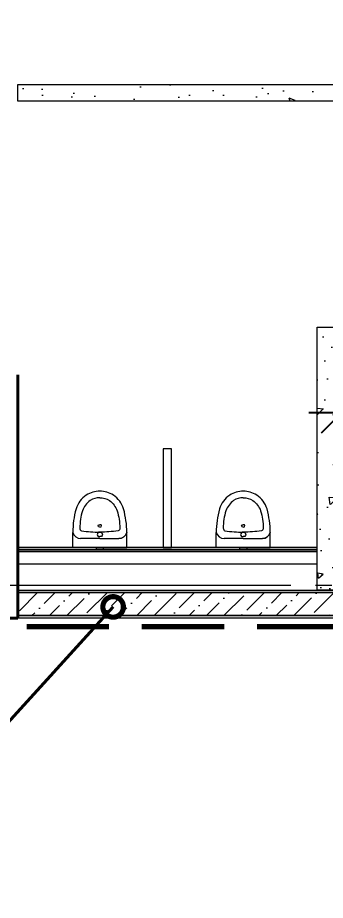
# Model space of a CAD drawing. Header units: millimetres. Extents: x -85420 to 1195317, y -69347 to 470418.
# Drawn here: x 484146 to 486016, y 16659 to 22028 of the extents above; entities that cross this region are included whole.
import ezdxf
from ezdxf import colors
from ezdxf.entities.mleader import LeaderData, LeaderLine
from ezdxf.math import Vec2, Vec3

# ---------------------------------------------------------------- set-up
doc = ezdxf.new("R2010")
doc.units = ezdxf.units.MM
for name, pattern in [('GOST2.303 6', [12, 8, -1.5, 1, -1.5]), ('ГОСТ 2.303 4', [7, 5, -2, 0]), ('ГОСТ 2.303 5', [24, 20, -1.5, 1, -1.5]), ('осевая', [50.800000000000004, 31.75, -6.35, 6.35, -6.35])]:
    doc.linetypes.add(name, pattern=pattern)
for name, color, linetype, lineweight in [('!М_Перегородки_пеноблок', 7, 'Continuous', 20), ('+АР_Осевые линии', 252, 'GOST2.303 6', 9), ('+АР_Сантехника', 130, 'Continuous', 9), ('+АР_Стены внутренние', 250, 'Continuous', 18), ('АР_Отметки', 7, 'Continuous', 5), ('СПДС_+АР_Стены', 250, 'Continuous', 20), ('СПДС_РАЗМЕРЫ', 252, 'Continuous', 0), ('стены', 7, 'Continuous', 40), ('ТОНКАЯ', 253, 'Continuous', 0)]:
    doc.layers.add(name, color=color, linetype=linetype, lineweight=lineweight)
doc.layers.add('ОСИ', color=7, linetype='осевая', lineweight=13, true_color=0x999999)
doc.layers.add('ПБ_граница', color=7, linetype='ГОСТ 2.303 4', lineweight=40, true_color=0xdb0000)
doc.styles.add('ISOCPEUR', font='', dxfattribs={"height": 250})
doc.styles.add('ГОСТ 2.304', font='CS_Gost2304.shx', dxfattribs={"oblique": 10})
doc.styles.get('ISOCPEUR').set_extended_font_data('ISOCPEUR', italic=True)
doc.dimstyles.new('СПДС', dxfattribs={"dimscale": 100, "dimtxt": 2.5, "dimasz": 2.5, "dimexe": 2, "dimexo": 0.625, "dimgap": 1, "dimtad": 1, "dimdec": 0, "dimrnd": 5, "dimtxsty": 'ГОСТ 2.304', "dimblk": 'OBLIQUE', "dimblk1": 'OBLIQUE', "dimblk2": 'OBLIQUE', "dimcen": 2.5, "dimdle": 2, "dimadec": 0, "dimazin": 2, "dimtfac": 0.75, "dimtdec": 4, "dimtmove": 1, "dimatfit": 3, "dimfxl": 1, "dimtfill": 1, "dimtolj": 1, "dimarcsym": 1})
pattern_1 = [(45, (0, 0), (39.77475644174331, 145.8407736197254), [187.5, -40.50000000000001, 0, -40.50000000000001])]

# ---------------------------------------------------------------- blocks, each defined once
blk = doc.blocks.new('_Oblique')
at = {"color": 0, "linetype": 'ByBlock', "lineweight": -2}
blk.add_line((-0.5, -0.5), (0.5, 0.5), dxfattribs=at)
blk = doc.blocks.new('*D334')
at = {"layer": 'Defpoints', "color": 0, "ltscale": 100, "transparency": 16777216}
for p in [(486116.6515584246, 20011.58498221135), (486916.3717597598, 20011.58498221135), (486916.3717597598, 19626.00536137547)]:
    blk.add_point(p, dxfattribs=at)
at = {"layer": 'СПДС_РАЗМЕРЫ', "color": 0, "lineweight": -2, "ltscale": 100, "transparency": 16777216}
for p, q in [((486116.6515584246, 19949.08498221135), (486116.6515584246, 19426.00536137547)), ((486916.3717597598, 19949.08498221135), (486916.3717597598, 19426.00536137547)), ((485916.6515584246, 19626.00536137547), (487116.3717597598, 19626.00536137547))]:
    blk.add_line(p, q, dxfattribs=at)
at = {"layer": 'СПДС_РАЗМЕРЫ', "color": 0, "lineweight": -2, "ltscale": 100, "transparency": 16777216, "xscale": 250, "yscale": 250, "zscale": 250, "rotation": 180}
blk.add_blockref('_Oblique', (486116.6515584246, 19626.00536137547), dxfattribs=at)
at = {"layer": 'СПДС_РАЗМЕРЫ', "color": 0, "lineweight": -2, "ltscale": 100, "transparency": 16777216, "xscale": 250, "yscale": 250, "zscale": 250}
blk.add_blockref('_Oblique', (486916.3717597598, 19626.00536137547), dxfattribs=at)
at = {"layer": 'СПДС_РАЗМЕРЫ', "color": 0, "ltscale": 100, "transparency": 16777216, "insert": (486516.5116590923, 19851.00536143797), "char_height": 250, "attachment_point": 5, "style": 'ГОСТ 2.304', "bg_fill": 3, "box_fill_scale": 1.1, "bg_fill_color": 256, "bg_fill_true_color": 13158600, "bg_fill_transparency": 0}
blk.add_mtext('\\A1;800', dxfattribs=at)
blk = doc.blocks.new('_DotSmall')
at = {"color": 0, "linetype": 'ByBlock', "const_width": 0.5}
blk.add_lwpolyline([(-0.0625, 0, 1), (0.0625, 0, 1)], format="xyb", close=True, dxfattribs=at)
blk = doc.blocks.new('Писуар')
for points in [[(0, 52.94028954673558), (116.4686370022828, 52.94028954673558, 0.3288676504273428), (164.1148975943215, 89.99849222938064, 0.06699893116058607), (144.5155793420272, 233.5217105695046, 0.1722094793049764), (82.36512113403296, 318.0519670632493, 0.1432854428549363), (0, 341.9776548054069, 0.1432854428549363), (-82.36512113403296, 318.0519670632493, 0.1722094793049764), (-144.5155793420272, 233.5217105695046, 0.06699893116058607), (-164.1148975943215, 89.99849222938064)], [(-58.2343185020145, 285.8775635522325, 0.1373961816874208), (-105.8805790944025, 222.3492160912137)], [(58.2343185020145, 285.8775635522325, -0.1373961816874208), (105.8805790944025, 222.3492160912137)], [(-164.1148975943215, 89.99849222938064, 0.3288676504273428), (-116.4686370022828, 52.94028954673558, 7.999999999949305)], [(0, 92.64737713869545, 0.4199956144459171), (-15.88208686397411, 76.76529027472134, 0.1514920714975723), (-10.58805790927727, 66.17723236532765), (0, 66.17723236532765)], [(0, 92.64737713869545, -0.4199956144459171), (15.88208686397411, 76.76529027472134, -0.1514920714975723), (10.58805790927727, 66.17723236532765), (0, 66.17723236532765)]]:
    blk.add_lwpolyline(points, format="xyb")
for points in [[(0, 0), (-164.1148975943215, 0), (-164.1148975943215, 89.99849222938064)], [(0, 0), (164.1148975943215, 0), (164.1148975943215, 89.99849222938064)], [(0, 52.94028954673558), (-116.4686370022828, 52.94028954673558)]]:
    blk.add_lwpolyline(points)
blk.add_lwpolyline([(-21.17611581820529, 0), (21.17611581925303, 0), (21.17611581925303, -15.88208686409052), (-21.17611581820529, -15.88208686409052)], close=True)
for centre, radius, start, end in [((0, 187.055689733359), 114.7039606834222, 90, 120.5102374068071), ((282.2716892509488, 110.1030908932153), 404.0561545671565, 163.8711539522828, 178.9692582618215), ((2.647014477988705, 912.0894989152439), 819.4463970433259, 262.0157644325797, 269.8149201434025)]:
    blk.add_arc(centre, radius, start, end)
at = {"extrusion": (0, 0, -1)}
for centre, radius, start, end in [((0, 187.055689733359), 114.7039606834222, 90, 120.5102374068071), ((282.2716892509488, 110.1030908932153), 404.0561545671565, 163.8711539522828, 178.9692582618215), ((2.647014477988705, 912.0894989152439), 819.4463970433259, 262.0157644325797, 269.8149201434025)]:
    blk.add_arc(centre, radius, start, end, dxfattribs=at)
for points, start_tangent, end_tangent in [([(-121.7190838767565, 117.3716032092052), (-111.1746080475859, 100.5865501387743)], (0.01403744405624366, -0.999901470228126), (0.9741290849035146, -0.2259923139070027)), ([(121.7190838767565, 117.3716032092052), (111.1746080475859, 100.5865501387743)], (-0.01403744405624366, -0.999901470228126), (-0.9741290849035146, -0.2259923139070027))]:
    blk.add_spline(points, degree=3, dxfattribs=dict(start_tangent=start_tangent, end_tangent=end_tangent))
for points in [[(-10.58805790869519, 132.350723866839), (-10.58805790869519, 137.6447528214194), (-5.29402895399835, 137.6447528214194), (5.820766091346741e-10, 137.6447528214194)], [(5.820766091346741e-10, 121.7626659574453), (-5.29402895399835, 121.7626659574453), (-10.58805790869519, 127.0566949121421), (-10.58805790869519, 132.350723866839)], [(10.58805790985934, 132.350723866839), (10.58805790985934, 137.6447528214194), (5.294028955162503, 137.6447528214194), (5.820766091346741e-10, 137.6447528214194)], [(5.820766091346741e-10, 121.7626659574453), (5.294028955162503, 121.7626659574453), (10.58805790985934, 127.0566949121421), (10.58805790985934, 132.350723866839)], [(164.1148975943215, 89.99849222938064), (158.8208686397411, 68.8223764107097), (137.6447528209537, 52.94028954673558), (116.4686370022828, 52.94028954673558)]]:
    blk.add_open_spline(points, degree=3)
blk = doc.blocks.new('*U109')
at = {"lineweight": 15}
h = blk.add_hatch(dxfattribs=at)
h.set_pattern_fill('AR-CONC', color=256, scale=2, angle=90)
h.set_pattern_definition([(140, (2.378001819907959e-13, 1.000000000000119), (31.87817107780612, 364.369337992008), [38.1, -419.1]), (85, (2.378001819907959e-13, 1.000000000000119), (-382.1136904780703, -70.48684284993874), [30.48, -335.28116834]), (190.4514446999999, (2.656507000000233, 31.36401400000012), (-350.2355038243903, 293.8824941807065), [32.38001759999999, -356.1804891999999]), (136.1841999999999, (-101.5999999999998, 1.000000000000103), (84.08465586545421, 542.1580817842598), [57.14999999999998, -628.6499999999996]), (186.6355576099999, (-94.59299999999979, 46.17980000000011), (-494.8522491954431, 474.808268103006), [48.57004627999999, -534.2712163199999]), (81.18415116999998, (-101.5999999999998, 1.000000000000103), (-494.8522491710654, 474.808268129954), [45.71993414, -502.91946384]), (111, (-76.19999999999979, 51.8000000000001), (204.5303963741752, 303.2287825382651), [38.09999999999999, -419.0999999999999]), (55.99999999999998, (-76.19999999999979, 51.8000000000001), (-368.3759322446385, 123.6040566952941), [30.47999999999999, -335.2799999999998]), (161.451445, (-59.15580019999977, 77.0690652000001), (-163.8455377718105, 426.8328385574322), [32.38001759999997, -356.1798751999997]), (127.5, (2.378001819907959e-13, 1.000000000000119), (-169.1100777463062, 6.177206501183606), [0, -331.2159999999999, 0, -340.3599999999999, 0, -336.5499999999999]), (97.49999999999994, (2.378001819907959e-13, 1.000000000000119), (-200.361149636239, 133.6393250206115), [0, -194.056, 0, -323.5959999999999, 0, -128.27]), (57.49999999999999, (2.560176386153927e-13, -112.2839999999999), (11.45748798534684, 271.1811903337428), [0, -127, 0, -396.2399999999999, 0, -525.7799999999997]), (47.49999999999997, (2.6418690167575e-13, -163.0839999999999), (-50.85298206666611, 296.2583627720361), [0, -165.0999999999999, 0, -263.1439999999999, 0, -373.3799999999999])])
edge = h.paths.add_edge_path()
edge.add_line((-99.99999999999967, 1600), (-99.99999999999983, 2.273736754432321e-13))
edge.add_line((3.130551373686785e-13, 1600), (-99.99999999999969, 1600))
edge.add_line((1.784707456918226e-13, 1.187938636348917e-13), (3.130580974707141e-13, 1600))
edge.add_line((-99.99999999999983, 1.273922066140625e-13), (1.70530256582424e-13, 1.189804971278818e-13))
at = {"linetype": 'ByBlock', "ltscale": 100, "transparency": 33554687}
blk.add_lwpolyline([(1.784707456918226e-13, 1.189804971278818e-13), (3.130580974707141e-13, 1600), (-99.99999999999967, 1600), (-99.99999999999983, 1.273922066140625e-13)], close=True, dxfattribs=at)
blk = doc.blocks.new('*U126')
at = {"lineweight": 15}
h = blk.add_hatch(dxfattribs=at)
h.set_pattern_fill('AR-CONC', color=256, scale=2, angle=360)
h.set_pattern_definition([(49.99999999999999, (1.00000000000006, 5.946736380903647e-14), (364.369337992008, -31.87817107780618), [38.1, -419.1]), (355, (1.00000000000006, 5.946736380903647e-14), (-70.48684284993867, 382.1136904780703), [30.48, -335.28116834]), (100.4514446999999, (31.36401400000006, -2.656506999999941), (293.8824941807065, 350.2355038243902), [32.38001759999999, -356.1804891999999]), (46.18419999999995, (1.000000000000062, 101.6000000000001), (542.1580817842598, -84.08465586545431), [57.14999999999998, -628.6499999999997]), (96.63555760999995, (46.17980000000006, 94.59300000000007), (474.8082681030061, 494.852249195443), [48.57004627999999, -534.2712163199999]), (351.18415117, (1.000000000000062, 101.6000000000001), (474.8082681299541, 494.8522491710652), [45.71993414, -502.91946384]), (20.99999999999998, (51.80000000000005, 76.20000000000007), (303.228782538265, -204.5303963741752), [38.09999999999999, -419.1]), (326, (51.80000000000005, 76.20000000000007), (123.6040566952942, 368.3759322446385), [30.47999999999999, -335.2799999999999]), (71.45144499999996, (77.06906520000005, 59.15580020000006), (426.8328385574323, 163.8455377718105), [32.38001759999998, -356.1798751999998]), (37.49999999999999, (1.00000000000006, 5.946736380903647e-14), (6.177206501183637, 169.1100777463062), [0, -331.216, 0, -340.36, 0, -336.55]), (7.499999999999953, (1.00000000000006, 5.946736380903647e-14), (133.6393250206115, 200.361149636239), [0, -194.056, 0, -323.5959999999999, 0, -128.27]), (327.5, (-112.2839999999999, 6.205984038363095e-14), (271.1811903337428, -11.45748798534689), [0, -127, 0, -396.24, 0, -525.7799999999999]), (317.5, (-163.0839999999999, 6.322238593277649e-14), (296.2583627720361, 50.85298206666605), [0, -165.1, 0, -263.1439999999999, 0, -373.3799999999999])])
edge = h.paths.add_edge_path()
edge.add_line((6199.999999999155, 99.99999999999847), (0, 100.0000000000001))
edge.add_line((6199.999999999155, -1.541475280752991e-12), (6199.999999999155, 99.99999999999847))
edge.add_line((5.950795411990839e-14, 1.189804971278818e-13), (6199.999999999155, -1.541467014222134e-12))
edge.add_line((8.627166003733188e-14, 100.0000000000001), (5.949024856394088e-14, 1.13686837721616e-13))
at = {"linetype": 'ByBlock', "ltscale": 100, "transparency": 33554687}
blk.add_lwpolyline([(5.949024856394088e-14, 1.189804971278818e-13), (6199.999999999155, -1.541467014222134e-12), (6199.999999999155, 99.99999999999847), (8.627166003733188e-14, 100.0000000000001)], close=True, dxfattribs=at)
blk = doc.blocks.new('обследование 2 этаж 1245')
at = {"layer": 'ТОНКАЯ', "ltscale": 100}
for p, q in [((42960.00000000023, -53160), (42960, -51680)), ((42760, -53160), (42960.00000000023, -53160))]:
    blk.add_line(p, q, dxfattribs=at)
blk = doc.blocks.new('A$C314F1C93')
at = {"layer": '+АР_Осевые линии', "linetype": 'ГОСТ 2.303 5', "lineweight": 0, "ltscale": 100}
blk.add_lwpolyline([(-4199.99999999968, 3249.999999999884), (75280.00000000006, 3249.999999999884)], dxfattribs=at)
blk = doc.blocks.new('АР план')
at = {"layer": 'АР_Отметки', "lineweight": 9}
ml = blk.add_multileader_mtext('Standard', dxfattribs=at)
ml.set_content('+3,950', color=256, style='ISOCPEUR')
ml.set_leader_properties(color=256, linetype='Continuous', lineweight=-1)
ml.set_arrow_properties(name='DOTSMALL')
ml.build(insert=Vec2(0, 0))
ml.multileader.update_dxf_attribs({"has_text_frame": 1, "text_left_attachment_type": 4, "text_right_attachment_type": 4, "dogleg_length": 100, "arrow_head_size": 180})
ctx = ml.context
ctx.base_point, ctx.char_height, ctx.arrow_head_size, ctx.landing_gap_size, ctx.plane_origin = Vec3(653061.3110686555, 32239.71936149879), 250, 180, 50, Vec3(652979.9176188062, 30972.1551693685)
ctx.left_attachment, ctx.right_attachment = 4, 4
notes = []
notes.append((ctx, [(0, (0, 0, 0), (0, 0), (1, 0), 1, [])]))
ctx.mtext.insert, ctx.mtext.width, ctx.mtext.line_spacing_style, ctx.mtext.flow_direction = Vec3(653111.3110686555, 32573.05269483211), 852.6970314602484, 2, 5
ml = blk.add_multileader_mtext('Standard', dxfattribs=at)
ml.set_content('+1,975', color=256, style='ISOCPEUR')
ml.set_leader_properties(color=256, linetype='Continuous', lineweight=-1)
ml.set_arrow_properties(name='DOTSMALL')
ml.build(insert=Vec2(0, 0))
ml.multileader.update_dxf_attribs({"has_text_frame": 1, "text_left_attachment_type": 4, "text_right_attachment_type": 4, "dogleg_length": 100, "arrow_head_size": 180})
ctx = ml.context
ctx.base_point, ctx.char_height, ctx.arrow_head_size, ctx.landing_gap_size, ctx.plane_origin = Vec3(652749.2966237958, 27128.71309628351), 250, 180, 50, Vec3(655881.3550783198, 25957.03355335795)
ctx.left_attachment, ctx.right_attachment = 4, 4
notes.append((ctx, [(0, (0, 0, 0), (0, 0), (1, 0), 1, [])]))
ctx.mtext.insert, ctx.mtext.width, ctx.mtext.line_spacing_style, ctx.mtext.flow_direction = Vec3(652799.2966237958, 27528.71309628351), 852.6970314602484, 2, 5
ml = blk.add_multileader_mtext('Standard', dxfattribs=at)
ml.set_content('+2,410', color=256, style='ISOCPEUR')
ml.set_leader_properties(color=256, linetype='Continuous', lineweight=-1)
ml.set_arrow_properties(name='DOTSMALL')
ml.build(insert=Vec2(0, 0))
ml.multileader.update_dxf_attribs({"has_text_frame": 1, "text_left_attachment_type": 4, "text_right_attachment_type": 4, "dogleg_length": 100, "arrow_head_size": 180})
ctx = ml.context
ctx.base_point, ctx.char_height, ctx.arrow_head_size, ctx.landing_gap_size, ctx.plane_origin = Vec3(649667.0758553846, 15695.91183566085), 250, 180, 50, Vec3(647505.863485316, 15104.66626217555)
ctx.left_attachment, ctx.right_attachment = 4, 4
notes.append((ctx, [(0, (0, 0, 0), (0, 0), (1, 0), 1, [])]))
ctx.mtext.insert, ctx.mtext.width, ctx.mtext.line_spacing_style, ctx.mtext.flow_direction = Vec3(649717.0758553846, 16029.2451689942), 852.6970314602484, 2, 5
for ctx, leaders in notes:
    for number, flags, end, landing, length, lines in leaders:
        leader = LeaderData()
        leader.index, (leader.has_last_leader_line, leader.has_dogleg_vector, leader.attachment_direction) = number, flags
        leader.last_leader_point, leader.dogleg_vector, leader.dogleg_length = Vec3(end), Vec3(landing), length
        for number, points, colour, breaks in lines:
            line = LeaderLine()
            line.index, line.vertices, line.color, line.breaks = number, Vec3.list(points), colors.encode_raw_color(colour), breaks
            leader.lines.append(line)
        ctx.leaders.append(leader)

msp = doc.modelspace()

# ---------------------------------------------------------------- block references
at = {"layer": 'ОСИ', "ltscale": 40}
msp.add_blockref('A$C314F1C93', (430406.3725916118, 15326.41521031433, 4.999999999999952e-09), dxfattribs=at)

# ---------------------------------------------------------------- next in the draw order: hatches: boundary and pattern name
at = {"layer": '+АР_Стены внутренние', "lineweight": 0, "ltscale": 100}
h = msp.add_hatch(dxfattribs=at)
h.set_pattern_fill('БЕТОН И ИЗДЕЛИЯ ИЗ НЕГО', color=256, scale=30, style=0, pattern_type=2)
h.set_pattern_definition(pattern_1)
h.paths.add_polyline_path([(484146.3628068162, 18531.40943271294), (490346.3628068159, 18531.40746463055), (490346.3627623754, 18391.40746463056), (484146.3627623756, 18391.40943271295)], flags=0)
h = msp.add_hatch(dxfattribs=at)
h.set_pattern_fill('БЕТОН И ИЗДЕЛИЯ ИЗ НЕГО', color=256, scale=30, style=0, pattern_type=2)
h.set_pattern_definition(pattern_1)
h.paths.add_polyline_path([(484146.3725916792, 18531.4152099858), (490501.3629955187, 18531.41520998592), (490361.3647565955, 18391.41520998592), (484146.3725916792, 18391.4152099858)], flags=0)

# ---------------------------------------------------------------- next in the draw order: linework, layer by layer
at = {"layer": '+АР_Стены внутренние', "ltscale": 100}
for points in [[(490346.3627623778, 18391.41520998592), (490346.3627623754, 18391.40746463056), (484146.3627623756, 18391.40943271295), (484146.3628068162, 18531.40943271294), (484146.3725916792, 18531.40943270983)], [(490346.3629955065, 18531.41520998592), (484146.3725916792, 18531.4152099858), (484146.3725916792, 18531.40943270983), (484146.3628068162, 18531.40943271294), (484146.3628115777, 18546.40943271294), (484146.3725916792, 18546.40943270984)], [(484146.3725916792, 18546.40943270984), (484146.3725916792, 18546.4152099858), (490346.3628068184, 18546.41520998592)], [(484146.3725916792, 18531.40943270983), (484146.3725916792, 18531.4152099858), (490361.3629955077, 18531.41520998592)], [(490346.3627576163, 18376.41520998592), (490346.3627576139, 18376.40746463056), (484146.3627576141, 18376.40943271295), (484146.3627623756, 18391.40943271295), (490346.3627623754, 18391.40746463056)], [(484146.3725916792, 18391.40943270982), (490346.3627623754, 18391.40746463056), (490346.3627623778, 18391.41520998592), (490346.3725946362, 18391.41520998592)]]:
    msp.add_lwpolyline(points, dxfattribs=at)
at = {"layer": 'ПБ_граница', "color": 1, "lineweight": 70, "ltscale": 100, "true_color": 0xff0404}
msp.add_lwpolyline([(490301.2597057086, 15666.41520998918), (490301.2597057086, 18323.08979333914), (484153.8627821497, 18323.08979333914)], dxfattribs=at)
at = {"layer": 'СПДС_+АР_Стены', "color": 0, "ltscale": 100}
msp.add_lwpolyline([(485031.3683510934, 18806.41667309788), (485081.3683510934, 18806.41667309788), (485081.3683510934, 19406.41667309788), (485031.3683510934, 19406.41667309788)], close=True, dxfattribs=at)
at = {"layer": 'СПДС_+АР_Стены', "ltscale": 100}
for points in [[(484146.3649825102, 18793.91634886572), (485966.3717285837, 18793.91699733003), (485966.37172413, 18806.41699733003), (484146.3649780565, 18806.41634886572), (484146.3649825102, 18793.91634886572)], [(484146.364986964, 18781.41634886572), (485966.3717330375, 18781.41699733003), (485966.3717285837, 18793.91699733003), (484146.3649825102, 18793.91634886572), (484146.364986964, 18781.41634886572)], [(485966.3717330375, 18781.41699733003), (484146.364986964, 18781.41634886572), (484146.3650136863, 18706.41634886573), (485966.3717597598, 18706.41699733003), (485966.3717330375, 18781.41699733003)]]:
    msp.add_lwpolyline(points, close=True, dxfattribs=at)
at = {"layer": 'стены', "ltscale": 100}
for p, q in [((484146.3725916792, 18376.4152099858, 7.499999999999928e-09), (484146.372591679, 19856.4152099858, 7.499999999999928e-09)), ((483946.372591679, 18376.4152099858, 7.499999999999928e-09), (484146.3725916792, 18376.4152099858, 7.499999999999928e-09))]:
    msp.add_line(p, q, dxfattribs=at)

# ---------------------------------------------------------------- next in the draw order: block references
at = {"layer": '!М_Перегородки_пеноблок', "xscale": -1}
for name, p in [('*U126', (490346.3720278417, 21521.38471522054, 4.999999999999952e-09)), ('*U109', (485966.3717597598, 18546.4152099858, 4.999999999999952e-09))]:
    msp.add_blockref(name, p, dxfattribs=at)
at = {"layer": '+АР_Сантехника', "ltscale": 100}
for p in [(484645.6876853156, 18806.41679696506), (485517.4448444291, 18806.41679696506)]:
    msp.add_blockref('Писуар', p, dxfattribs=at)
at = {"layer": 'ТОНКАЯ', "ltscale": 200}
msp.add_blockref('обследование 2 этаж 1245', (441186.372591679, 71536.4152099858, 4.999999999999952e-09), dxfattribs=at)

# ---------------------------------------------------------------- next in the draw order: leaders
at = {"layer": 'ПБ_граница', "linetype": 'ByBlock', "lineweight": 0, "ltscale": 70}
ml = msp.add_multileader_mtext('Standard', dxfattribs=at)
ml.set_content('Граница пожарной зоны ', color=256, style='ГОСТ 2.304')
ml.set_leader_properties(color=256, lineweight=-1)
ml.set_arrow_properties(name='DOTSMALL')
ml.build(insert=Vec2(0, 0))
ml.multileader.update_dxf_attribs({"text_left_attachment_type": 6, "text_right_attachment_type": 6, "dogleg_length": 173.1023128655506, "arrow_head_size": 250, "scale": 100})
ctx = ml.context
ctx.base_point, ctx.scale, ctx.char_height, ctx.arrow_head_size, ctx.landing_gap_size, ctx.plane_origin = Vec3(479091.3656094329, 17136.14221438509), 100, 250, 250, 200, Vec3(526059.3051310817, 29498.91352376004)
ctx.left_attachment, ctx.right_attachment = 6, 6
notes = []
notes.append((ctx, [(0, (1, 1, 0), (483536.3590309739, 17136.14221438509), (-1, 0), 173.1023128655506, [(3, [(484726.5134837512, 18444.07202123303)], 0, [])])]))
ctx.mtext.insert, ctx.mtext.width, ctx.mtext.defined_height, ctx.mtext.line_spacing_factor, ctx.mtext.flow_direction = Vec3(479307.3994964843, 17448.64221438509), 7160.099157842735, 981.0220136277686, 0.768, 5
for ctx, leaders in notes:
    for number, flags, end, landing, length, lines in leaders:
        leader = LeaderData()
        leader.index, (leader.has_last_leader_line, leader.has_dogleg_vector, leader.attachment_direction) = number, flags
        leader.last_leader_point, leader.dogleg_vector, leader.dogleg_length = Vec3(end), Vec3(landing), length
        for number, points, colour, breaks in lines:
            line = LeaderLine()
            line.index, line.vertices, line.color, line.breaks = number, Vec3.list(points), colors.encode_raw_color(colour), breaks
            leader.lines.append(line)
        ctx.leaders.append(leader)

# ---------------------------------------------------------------- next in the draw order: dimensions: what is measured, and where the dimension line sits
at = {"layer": 'СПДС_РАЗМЕРЫ', "ltscale": 100}
dim = msp.add_linear_dim(base=(486916.3717597598, 19626.00536137547, 4.999999999999952e-09), p1=(486116.6515584246, 20011.58498221135, 4.999999999999952e-09), p2=(486916.3717597598, 20011.58498221135, 4.999999999999952e-09), dimstyle='СПДС', dxfattribs=at)
dim.commit()
dim.dimension.update_dxf_attribs({"geometry": '*D334', "text_midpoint": (486516.5116590923, 19851.00536143797, 4.999999999999952e-09)})

# ---------------------------------------------------------------- next in the draw order: block references
at = {"color": 12, "true_color": 0xe00000}
msp.add_blockref('АР план', (-85419.90290359053, 14341.5887358326), dxfattribs=at)

# ---------------------------------------------------------------- next in the draw order: leaders
at = {"layer": 'АР_Отметки', "lineweight": 9}
ml = msp.add_multileader_mtext('Standard', dxfattribs=at)
ml.set_content('+2,410', color=256, style='ISOCPEUR')
ml.set_leader_properties(color=256, linetype='Continuous', lineweight=-1)
ml.set_arrow_properties(name='DOTSMALL')
ml.build(insert=Vec2(0, 0))
ml.multileader.update_dxf_attribs({"has_text_frame": 1, "text_left_attachment_type": 4, "text_right_attachment_type": 4, "dogleg_length": 100, "arrow_head_size": 180})
ctx = ml.context
ctx.base_point, ctx.char_height, ctx.arrow_head_size, ctx.landing_gap_size, ctx.plane_origin = Vec3(703103.0309721342, 29209.74974800884), 250, 180, 50, Vec3(700941.8186020657, 28618.50417452354)
ctx.left_attachment, ctx.right_attachment = 4, 4
notes = []
notes.append((ctx, [(0, (0, 0, 0), (0, 0), (1, 0), 1, [])]))
ctx.mtext.insert, ctx.mtext.width, ctx.mtext.line_spacing_style, ctx.mtext.flow_direction = Vec3(703153.0309721342, 29543.08308134218), 852.6970314602484, 2, 5
ml = msp.add_multileader_mtext('Standard', dxfattribs=at)
ml.set_content('+2,410', color=256, style='ISOCPEUR')
ml.set_leader_properties(color=256, linetype='Continuous', lineweight=-1)
ml.set_arrow_properties(name='DOTSMALL')
ml.build(insert=Vec2(0, 0))
ml.multileader.update_dxf_attribs({"has_text_frame": 1, "text_left_attachment_type": 4, "text_right_attachment_type": 4, "dogleg_length": 100, "arrow_head_size": 180})
ctx = ml.context
ctx.base_point, ctx.char_height, ctx.arrow_head_size, ctx.landing_gap_size, ctx.plane_origin = Vec3(703103.0309721342, 29209.74974800884), 250, 180, 50, Vec3(700941.8186020657, 28618.50417452354)
ctx.left_attachment, ctx.right_attachment = 4, 4
notes.append((ctx, [(0, (0, 0, 0), (0, 0), (1, 0), 1, [])]))
ctx.mtext.insert, ctx.mtext.width, ctx.mtext.line_spacing_style, ctx.mtext.flow_direction = Vec3(703153.0309721342, 29543.08308134218), 852.6970314602484, 2, 5
ml = msp.add_multileader_mtext('Standard', dxfattribs=at)
ml.set_content('+3,950', color=256, style='ISOCPEUR')
ml.set_leader_properties(color=256, linetype='Continuous', lineweight=-1)
ml.set_arrow_properties(name='DOTSMALL')
ml.build(insert=Vec2(0, 0))
ml.multileader.update_dxf_attribs({"has_text_frame": 1, "text_left_attachment_type": 4, "text_right_attachment_type": 4, "dogleg_length": 100, "arrow_head_size": 180})
ctx = ml.context
ctx.base_point, ctx.char_height, ctx.arrow_head_size, ctx.landing_gap_size, ctx.plane_origin = Vec3(701417.2517405454, 23704.04371079624), 250, 180, 50, Vec3(701335.8582906962, 22436.47951866595)
ctx.left_attachment, ctx.right_attachment = 4, 4
notes.append((ctx, [(0, (0, 0, 0), (0, 0), (1, 0), 1, [])]))
ctx.mtext.insert, ctx.mtext.width, ctx.mtext.line_spacing_style, ctx.mtext.flow_direction = Vec3(701467.2517405454, 24037.37704412955), 852.6970314602484, 2, 5
ml = msp.add_multileader_mtext('Standard', dxfattribs=at)
ml.set_content('+3,950', color=256, style='ISOCPEUR')
ml.set_leader_properties(color=256, linetype='Continuous', lineweight=-1)
ml.set_arrow_properties(name='DOTSMALL')
ml.build(insert=Vec2(0, 0))
ml.multileader.update_dxf_attribs({"has_text_frame": 1, "text_left_attachment_type": 4, "text_right_attachment_type": 4, "dogleg_length": 100, "arrow_head_size": 180})
ctx = ml.context
ctx.base_point, ctx.char_height, ctx.arrow_head_size, ctx.landing_gap_size, ctx.plane_origin = Vec3(701417.2517405454, 23704.04371079624), 250, 180, 50, Vec3(701335.8582906962, 22436.47951866595)
ctx.left_attachment, ctx.right_attachment = 4, 4
notes.append((ctx, [(0, (0, 0, 0), (0, 0), (1, 0), 1, [])]))
ctx.mtext.insert, ctx.mtext.width, ctx.mtext.line_spacing_style, ctx.mtext.flow_direction = Vec3(701467.2517405454, 24037.37704412955), 852.6970314602484, 2, 5
for ctx, leaders in notes:
    for number, flags, end, landing, length, lines in leaders:
        leader = LeaderData()
        leader.index, (leader.has_last_leader_line, leader.has_dogleg_vector, leader.attachment_direction) = number, flags
        leader.last_leader_point, leader.dogleg_vector, leader.dogleg_length = Vec3(end), Vec3(landing), length
        for number, points, colour, breaks in lines:
            line = LeaderLine()
            line.index, line.vertices, line.color, line.breaks = number, Vec3.list(points), colors.encode_raw_color(colour), breaks
            leader.lines.append(line)
        ctx.leaders.append(leader)

doc.saveas('drawing.dxf')
